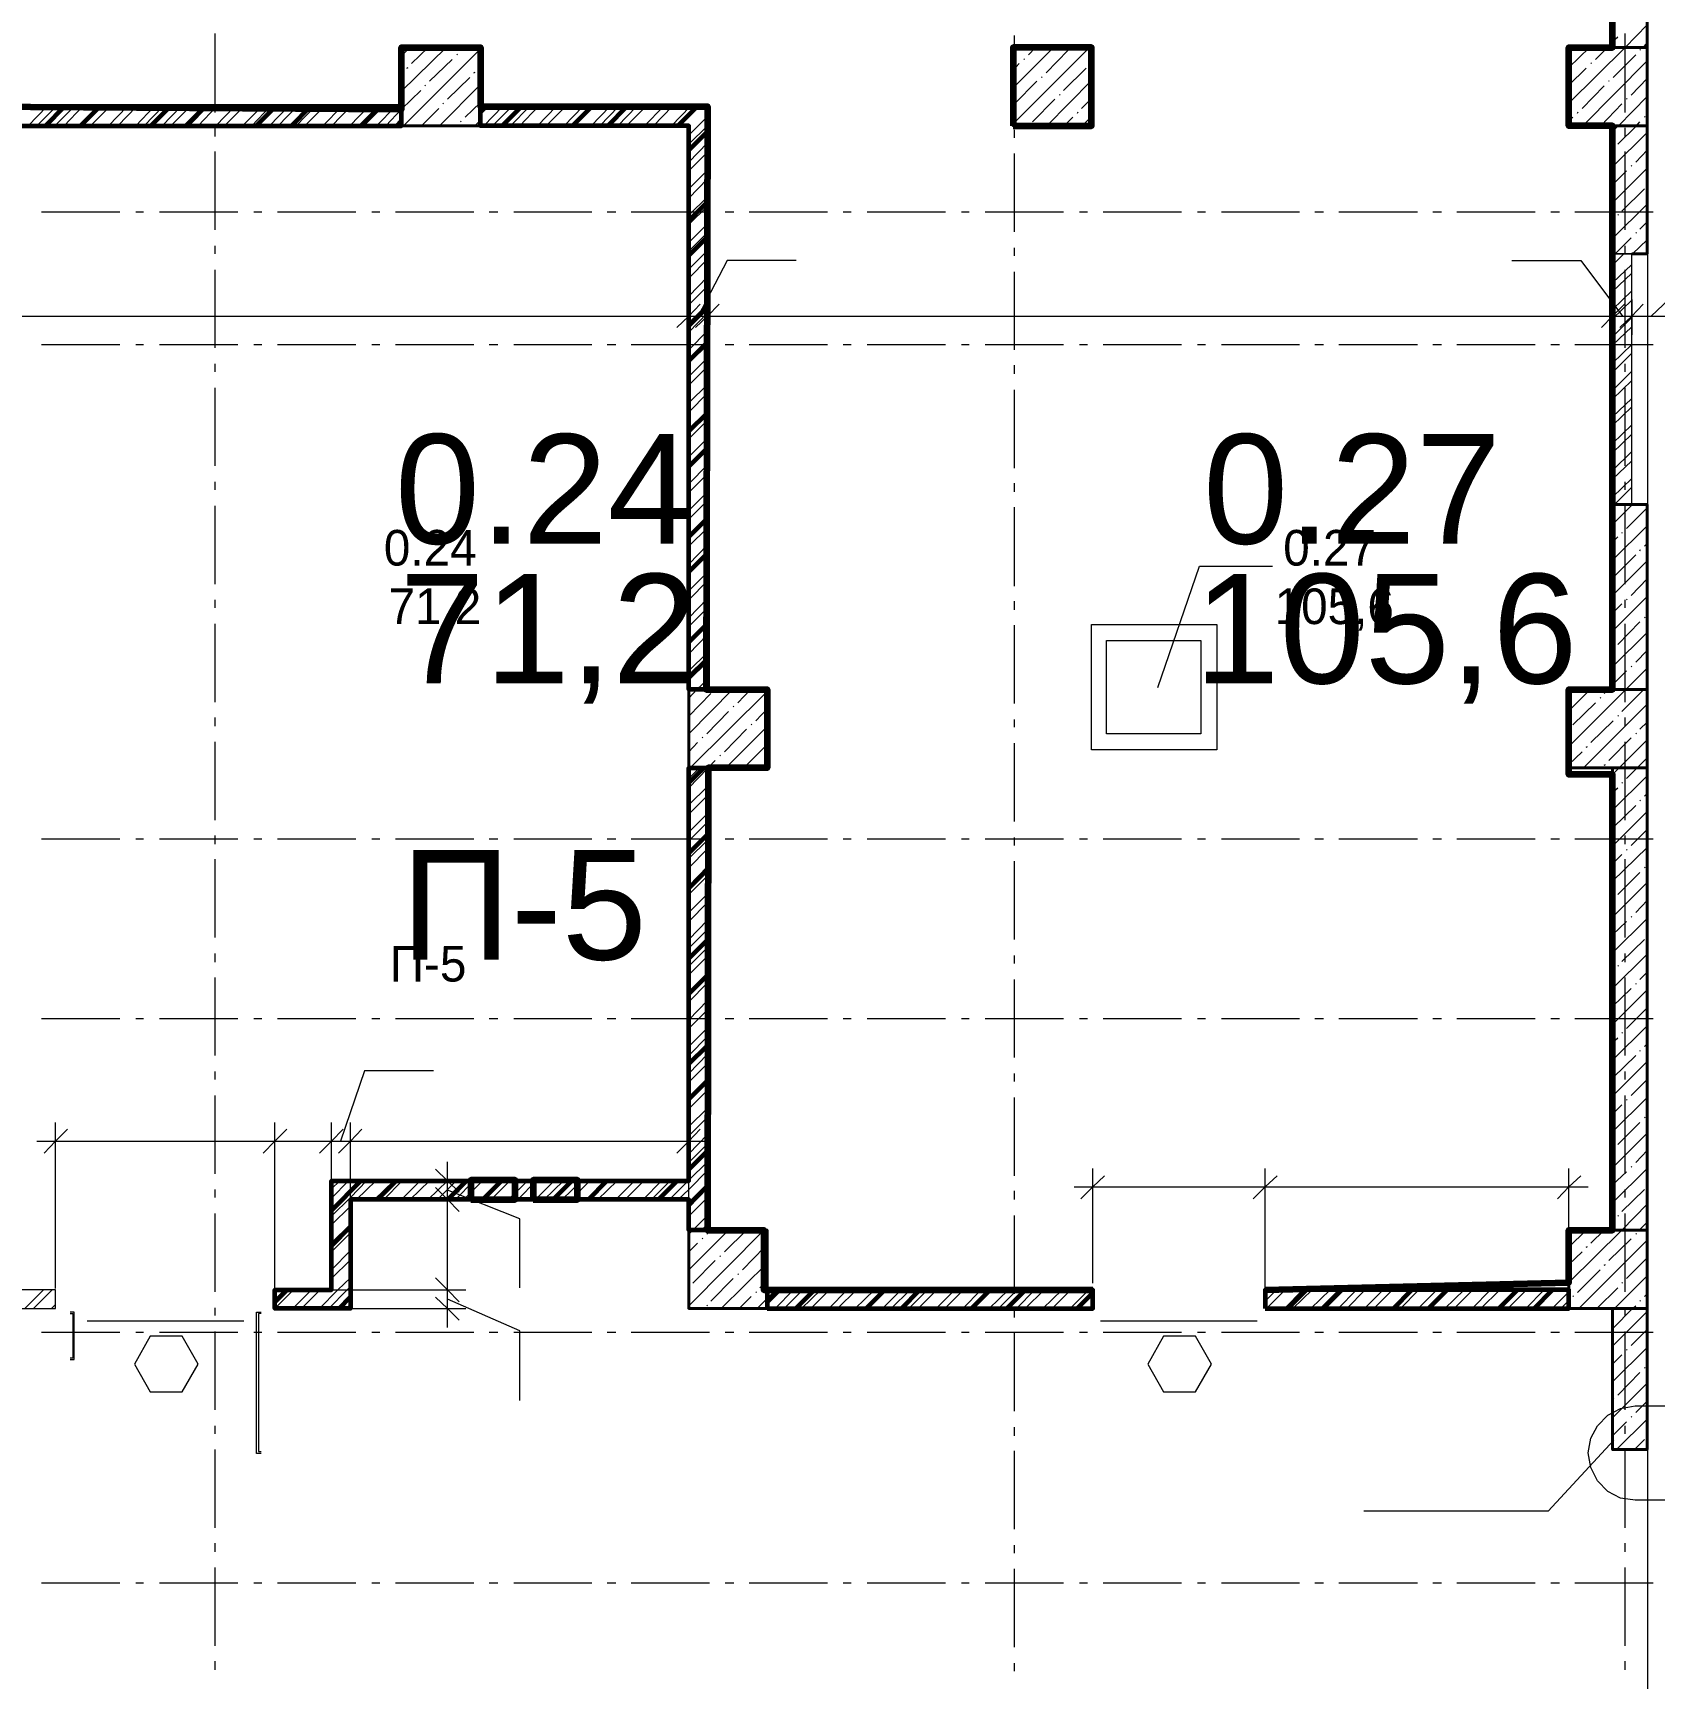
# Model space of a CAD drawing. Header units: millimetres. Extents: x -249154 to 415037, y -45458 to 354837.
# Drawn here: x -155683 to -145327, y 14311 to 24819 of the extents above; entities that cross this region are included whole.
import ezdxf

# ---------------------------------------------------------------- set-up
doc = ezdxf.new("R2010")
doc.units = ezdxf.units.MM
for name, color, linetype, lineweight in [('501 заделка отвертсии ком', 5, 'Continuous', 158), ('522 подвал шпакл финишная', 3, 'Continuous', 60), ('6.1.1) Кирпич 4 вып 28 п.', 20, 'Continuous', 60), ('696 покраска подвал', 211, 'Continuous', 120)]:
    doc.layers.add(name, color=color, linetype=linetype, lineweight=lineweight)
doc.layers.add('PDF _Текст', color=7, linetype='Continuous')
doc.styles.get("Standard").update_dxf_attribs({"font": 'arial.ttf'})

msp = doc.modelspace()

# ---------------------------------------------------------------- hatches: boundary and pattern name
at = {"layer": '6.1.1) Кирпич 4 вып 28 п.', "ltscale": 0.5}
h = msp.add_hatch(dxfattribs=at)
h.set_pattern_fill('ANSI32', color=256, scale=50)
h.paths.add_polyline_path([(-156038.8, 24226.2), (-153327.6, 24226.2), (-153327.6, 24349), (-156038.8, 24349)])
h = msp.add_hatch(dxfattribs=at)
h.set_pattern_fill('ANSI32', color=256, scale=50)
h.paths.add_polyline_path([(-151374.6, 20625.3), (-151493.2, 20625.3), (-151493.2, 24226.2), (-152823.4, 24226.2), (-152823.4, 24349), (-151374.6, 24349), (-151374.6, 24226.2)])
h = msp.add_hatch(dxfattribs=at)
h.set_pattern_fill('ANSI32', color=256, scale=50)
h.paths.add_polyline_path([(-153653.8, 17367.6), (-153653.8, 16791.4), (-153653.8, 16672.8), (-154136.7, 16672.8), (-154136.7, 16791.4), (-153776.6, 16791.4), (-153776.6, 17486.2), (-153653.8, 17486.2), (-151493.2, 17486.2), (-151493.2, 20125.4), (-151374.6, 20125.4), (-151374.6, 17172.7), (-151493.2, 17172.7), (-151493.2, 17367.6)])
h = msp.add_hatch(dxfattribs=at)
h.set_pattern_fill('ANSI32', color=256, scale=50)
h.paths.add_polyline_path([(-150993.3, 16672.8), (-148913.3, 16672.8), (-148913.3, 16791.4), (-150993.3, 16791.4)])
h = msp.add_hatch(dxfattribs=at)
h.set_pattern_fill('ANSI32', color=256, scale=50)
h.paths.add_polyline_path([(-147811.9, 16672.8), (-145871.6, 16672.8), (-145871.6, 16791.4), (-147811.9, 16791.4)])

# ---------------------------------------------------------------- linework, layer by layer
at = {"lineweight": 9}
for points in [[(-145363.2, 8564.4), (-145367.5, 8564.4), (-145367.5, 28632)], [(-154518, 24310.9), (-154518, 24815)], [(-149413.2, 24302.4), (-149413.2, 24802.3)], [(-145871.6, 24370.2), (-145511.5, 24726.1), (-145371.7, 24870.1)], [(-145511.5, 24310.9), (-145511.5, 24815)], [(-153327.6, 24675.2), (-153272.5, 24726.1)], [(-153327.6, 24446.5), (-153043.7, 24726.1)], [(-153314.9, 24226.2), (-152823.4, 24717.6)], [(-153264, 24624.4), (-153158.1, 24726.1)], [(-152950.5, 24709.1), (-152929.4, 24726.1)], [(-149421.7, 24696.4), (-149392, 24726.1)], [(-149421.7, 24467.7), (-149163.2, 24726.1)], [(-149421.7, 24238.9), (-148934.5, 24726.1)], [(-149324.2, 24679.5), (-149277.6, 24726.1)], [(-149209.8, 24565.1), (-149070, 24709.1)], [(-145871.6, 24599), (-145740.3, 24726.1)], [(-145702.2, 24649.8), (-145625.9, 24726.1)], [(-145592, 24764.2), (-145558.1, 24793.9)], [(-145418.3, 24709.1), (-145414.1, 24713.4)], [(-145388.7, 24734.6), (-145371.7, 24755.7)], [(-153293.7, 24594.8), (-153285.2, 24599)], [(-153149.6, 24510), (-153005.6, 24649.8)], [(-152976, 24679.5), (-152971.7, 24683.7)], [(-152836.2, 24594.8), (-152823.4, 24603.2)], [(-149421.7, 24582), (-149383.5, 24624.4)], [(-149353.9, 24649.8), (-149349.6, 24654.1)], [(-149099.7, 24450.7), (-148955.7, 24594.8)], [(-148926, 24624.4), (-148921.8, 24624.4)], [(-145871.6, 24484.6), (-145761.5, 24594.8)], [(-145782.6, 24226.2), (-145371.7, 24641.4)], [(-145731.8, 24624.4), (-145727.6, 24628.6)], [(-145587.8, 24535.4), (-145443.7, 24679.5)], [(-153327.6, 24560.9), (-153319.1, 24565.1)], [(-153179.3, 24480.4), (-153175.1, 24484.6)], [(-153086.1, 24226.2), (-152823.4, 24488.8)], [(-153035.3, 24395.6), (-152891.2, 24535.4)], [(-152865.8, 24565.1), (-152857.3, 24569.3)], [(-149413.2, 24366), (-149269.2, 24510)], [(-149239.5, 24535.4), (-149235.3, 24539.7)], [(-149205.6, 24226.2), (-148921.8, 24514.3)], [(-145617.4, 24510), (-145613.2, 24514.3)], [(-145473.4, 24421.1), (-145371.7, 24527)], [(-153327.6, 24332.1), (-153204.7, 24450.7)], [(-149298.8, 24251.6), (-149154.8, 24395.6)], [(-149125.1, 24421.1), (-149120.9, 24425.3)], [(-148985.3, 24336.3), (-148921.8, 24399.9)], [(-145786.9, 24336.3), (-145647.1, 24480.4)], [(-145592, 24192.3), (-145553.9, 24226.2), (-145371.7, 24412.6)], [(-145503, 24395.6), (-145498.8, 24399.9)], [(-155712.6, 24226.2), (-155594, 24349)], [(-155657.6, 24226.2), (-155534.7, 24349)], [(-155543.2, 24226.2), (-155420.3, 24349)], [(-155483.9, 24226.2), (-155365.3, 24349)], [(-155369.5, 24226.2), (-155250.9, 24349)], [(-155314.4, 24226.2), (-155191.6, 24349)], [(-155200, 24226.2), (-155081.4, 24349)], [(-155140.7, 24226.2), (-155022.1, 24349)], [(-155026.3, 24226.2), (-154907.7, 24349)], [(-154971.3, 24226.2), (-154852.7, 24349)], [(-154856.9, 24226.2), (-154738.3, 24349)], [(-154801.8, 24226.2), (-154679, 24349)], [(-154687.4, 24226.2), (-154564.6, 24349)], [(-154628.1, 24226.2), (-154509.5, 24349)], [(-154513.7, 24226.2), (-154395.1, 24349)], [(-154458.7, 24226.2), (-154335.8, 24349)], [(-154344.3, 24226.2), (-154221.4, 24349)], [(-154285, 24226.2), (-154166.4, 24349)], [(-154170.6, 24226.2), (-154052, 24349)], [(-154115.5, 24226.2), (-153996.9, 24349)], [(-154001.2, 24226.2), (-153882.5, 24349)], [(-153946.1, 24226.2), (-153823.2, 24349)], [(-153831.7, 24226.2), (-153708.8, 24349)], [(-153772.4, 24226.2), (-153653.8, 24349)], [(-153658, 24226.2), (-153539.4, 24349)], [(-153602.9, 24226.2), (-153480.1, 24349)], [(-153488.6, 24226.2), (-153365.7, 24349)], [(-153429.2, 24226.2), (-153327.6, 24332.1)], [(-153327.6, 24226.2), (-153327.6, 24349)], [(-153200.5, 24226.2), (-153090.3, 24336.3)], [(-153064.9, 24366), (-153060.7, 24370.2)], [(-152920.9, 24281.3), (-152823.4, 24374.5)], [(-152823.4, 24319.4), (-152798, 24349)], [(-152823.4, 24226.2), (-152823.4, 24349)], [(-152802.3, 24226.2), (-152683.6, 24349)], [(-152747.2, 24226.2), (-152624.3, 24349)], [(-152632.8, 24226.2), (-152510, 24349)], [(-152573.5, 24226.2), (-152454.9, 24349)], [(-152459.1, 24226.2), (-152340.5, 24349)], [(-152404, 24226.2), (-152281.2, 24349)], [(-152289.7, 24226.2), (-152171, 24349)], [(-152230.4, 24226.2), (-152111.7, 24349)], [(-152116, 24226.2), (-151997.4, 24349)], [(-152060.9, 24226.2), (-151942.3, 24349)], [(-151946.5, 24226.2), (-151827.9, 24349)], [(-151891.5, 24226.2), (-151768.6, 24349)], [(-151777.1, 24226.2), (-151654.2, 24349)], [(-151717.8, 24226.2), (-151599.1, 24349)], [(-151603.4, 24226.2), (-151484.8, 24349)], [(-151548.3, 24226.2), (-151425.5, 24349)], [(-151493.2, 24166.9), (-151433.9, 24226.2), (-151374.6, 24285.5)], [(-149095.5, 24226.2), (-149040.4, 24281.3)], [(-149010.7, 24306.7), (-149006.5, 24315.2)], [(-148981.1, 24226.2), (-148921.8, 24285.5)], [(-145871.6, 24255.8), (-145846.2, 24281.3)], [(-145816.5, 24306.7), (-145812.3, 24315.2)], [(-145668.3, 24226.2), (-145532.7, 24366)], [(-145388.7, 24281.3), (-145384.4, 24285.5)], [(-154518, 24158.4), (-154518, 24213.5)], [(-152950.5, 24251.6), (-152946.3, 24255.8)], [(-152861.6, 24226.2), (-152823.4, 24260.1)], [(-151493.2, 24107.6), (-151374.6, 24226.2), (-151374.6, 24230.4)], [(-149413.2, 24149.9), (-149413.2, 24200.8)], [(-149320, 24226.2), (-149320, 24226.2)], [(-145592, 23963.5), (-145371.7, 24183.8)], [(-145558.1, 24107.6), (-145439.5, 24226.2), (-145418.3, 24251.6)], [(-145511.5, 24158.4), (-145511.5, 24213.5)], [(-151493.2, 23993.2), (-151374.6, 24116.1)], [(-145587.8, 24082.2), (-145583.5, 24086.4)], [(-145443.7, 23993.2), (-145371.7, 24069.5)], [(-154518, 23561.1), (-154518, 24061)], [(-151493.2, 23938.1), (-151374.6, 24056.7)], [(-149413.2, 23548.4), (-149413.2, 24048.3)], [(-145511.5, 23561.1), (-145511.5, 24061)], [(-145473.4, 23967.8), (-145469.2, 23972)], [(-151493.2, 23823.7), (-151374.6, 23942.4)], [(-151493.2, 23764.4), (-151374.6, 23887.3)], [(-145592, 23734.8), (-145371.7, 23955.1)], [(-145592, 23849.2), (-145503, 23938.1)], [(-151493.2, 23654.3), (-151374.6, 23772.9)], [(-145532.7, 23679.7), (-145388.7, 23823.7)], [(-155627.9, 23675.5), (-155128, 23675.5)], [(-155026.3, 23675.5), (-154975.5, 23675.5)], [(-154873.8, 23675.5), (-154373.9, 23675.5)], [(-154272.3, 23675.5), (-154221.4, 23675.5)], [(-154119.8, 23675.5), (-153619.9, 23675.5)], [(-153518.2, 23675.5), (-153467.4, 23675.5)], [(-153365.7, 23675.5), (-152865.8, 23675.5)], [(-152768.4, 23675.5), (-152713.3, 23675.5)], [(-152611.6, 23675.5), (-152111.7, 23675.5)], [(-152014.3, 23675.5), (-151959.2, 23675.5)], [(-151861.8, 23675.5), (-151361.9, 23675.5)], [(-151493.2, 23595), (-151374.6, 23713.6)], [(-151260.2, 23675.5), (-151205.2, 23675.5)], [(-151107.7, 23675.5), (-150607.8, 23675.5)], [(-150506.2, 23675.5), (-150455.3, 23675.5)], [(-150353.7, 23675.5), (-149853.8, 23675.5)], [(-149752.1, 23675.5), (-149701.3, 23675.5)], [(-149599.6, 23675.5), (-149099.7, 23675.5)], [(-148998, 23675.5), (-148947.2, 23675.5)], [(-148845.5, 23675.5), (-148345.6, 23675.5)], [(-148244, 23675.5), (-148193.1, 23675.5)], [(-148091.5, 23675.5), (-147591.6, 23675.5)], [(-147494.1, 23675.5), (-147439.1, 23675.5)], [(-147341.6, 23675.5), (-146837.5, 23675.5)], [(-146740.1, 23675.5), (-146685, 23675.5)], [(-146587.5, 23675.5), (-146087.7, 23675.5)], [(-145986, 23675.5), (-145930.9, 23675.5)], [(-145833.5, 23675.5), (-145333.6, 23675.5)], [(-145592, 23506), (-145371.7, 23726.3)], [(-145558.1, 23654.3), (-145553.9, 23658.5)], [(-151493.2, 23480.6), (-151374.6, 23599.2)], [(-151493.2, 23425.5), (-151374.6, 23544.1)], [(-145592, 23620.4), (-145587.8, 23624.6)], [(-145443.7, 23539.9), (-145439.5, 23544.1)], [(-145418.3, 23565.3), (-145371.7, 23611.9)], [(-154518, 23408.6), (-154518, 23459.4)], [(-149413.2, 23395.9), (-149413.2, 23446.7)], [(-145575.1, 23408.6), (-145473.4, 23510.3)], [(-145511.5, 23408.6), (-145511.5, 23459.4)], [(-145464.9, 23408.6), (-145371.7, 23497.5)], [(-151493.2, 23311.1), (-151374.6, 23429.8)], [(-151493.2, 23251.8), (-151374.6, 23374.7)], [(-150806.9, 23366.2), (-151247.5, 23366.2), (-151433.9, 23010.4)], [(-146235.9, 23366.2), (-145795.4, 23366.2), (-145528.5, 23010.4)], [(-145592, 23391.6), (-145575.1, 23408.6)], [(-145592, 23336.6), (-145520, 23408.6)], [(-145592, 23408.6), (-145469.2, 23408.6)], [(-145592, 23222.2), (-145469.2, 23340.8)], [(-144490.6, 23366.2), (-144969.3, 23366.2), (-145346.3, 23010.4)], [(-154518, 22807), (-154518, 23306.9)], [(-151493.2, 23137.5), (-151374.6, 23260.3)], [(-149413.2, 22794.3), (-149413.2, 23294.2)], [(-145592, 23167.1), (-145469.2, 23285.7)], [(-145511.5, 22807), (-145511.5, 23306.9)], [(-151493.2, 23082.4), (-151374.6, 23201)], [(-145592, 23052.7), (-145469.2, 23171.3)], [(-145592, 21807.2), (-145592, 23010.4), (-145592, 23133.2)], [(-151493.2, 23116.3), (-151493.2, 23010.4), (-151493.2, 22891.7)], [(-151493.2, 22968), (-151374.6, 23086.6)], [(-151493.2, 22908.7), (-151374.6, 23031.5)], [(-151374.6, 23116.3), (-151374.6, 23010.4), (-151374.6, 22891.7)], [(-145592, 22993.4), (-145469.2, 23112)], [(-145469.2, 23116.3), (-145469.2, 23010.4), (-145469.2, 22891.7)], [(-161652, 23010.4), (-161410.5, 23010.4), (-151493.2, 23010.4), (-151374.6, 23010.4), (-145592, 23010.4), (-145469.2, 23010.4), (-145219.2, 23010.4), (-144977.7, 23010.4)], [(-151493.2, 22794.3), (-151374.6, 22917.2)], [(-145592, 22879), (-145469.2, 23001.9)], [(-145592, 22824), (-145469.2, 22942.6)], [(-155627.9, 22828.2), (-155128, 22828.2)], [(-155026.3, 22828.2), (-154975.5, 22828.2)], [(-154873.8, 22828.2), (-154373.9, 22828.2)], [(-154272.3, 22828.2), (-154221.4, 22828.2)], [(-154119.8, 22828.2), (-153619.9, 22828.2)], [(-153518.2, 22828.2), (-153467.4, 22828.2)], [(-153365.7, 22828.2), (-152865.8, 22828.2)], [(-152768.4, 22828.2), (-152713.3, 22828.2)], [(-152611.6, 22828.2), (-152111.7, 22828.2)], [(-152014.3, 22828.2), (-151959.2, 22828.2)], [(-151861.8, 22828.2), (-151361.9, 22828.2)], [(-151493.2, 22739.2), (-151374.6, 22857.9)], [(-151260.2, 22828.2), (-151205.2, 22828.2)], [(-151107.7, 22828.2), (-150607.8, 22828.2)], [(-150506.2, 22828.2), (-150455.3, 22828.2)], [(-150353.7, 22828.2), (-149853.8, 22828.2)], [(-149752.1, 22828.2), (-149701.3, 22828.2)], [(-149599.6, 22828.2), (-149099.7, 22828.2)], [(-148998, 22828.2), (-148947.2, 22828.2)], [(-148845.5, 22828.2), (-148345.6, 22828.2)], [(-148244, 22828.2), (-148193.1, 22828.2)], [(-148091.5, 22828.2), (-147591.6, 22828.2)], [(-147494.1, 22828.2), (-147439.1, 22828.2)], [(-147341.6, 22828.2), (-146837.5, 22828.2)], [(-146740.1, 22828.2), (-146685, 22828.2)], [(-146587.5, 22828.2), (-146087.7, 22828.2)], [(-145986, 22828.2), (-145930.9, 22828.2)], [(-145833.5, 22828.2), (-145333.6, 22828.2)], [(-145592, 22709.6), (-145469.2, 22828.2)], [(-154518, 22654.5), (-154518, 22705.3)], [(-151493.2, 22624.9), (-151374.6, 22743.5)], [(-145592, 22650.3), (-145469.2, 22773.1)], [(-145511.5, 22654.5), (-145511.5, 22705.3)], [(-151493.2, 22569.8), (-151374.6, 22688.4)], [(-149413.2, 22641.8), (-149413.2, 22696.9)], [(-145592, 22535.9), (-145469.2, 22658.7)], [(-145592, 22480.8), (-145469.2, 22599.4)], [(-154518, 22053), (-154518, 22552.8)], [(-151493.2, 22455.4), (-151374.6, 22574)], [(-151493.2, 22396.1), (-151374.6, 22518.9)], [(-149413.2, 22040.2), (-149413.2, 22540.1)], [(-145511.5, 22053), (-145511.5, 22552.8)], [(-151493.2, 22281.7), (-151374.6, 22404.6)], [(-145592, 22366.4), (-145469.2, 22485.1)], [(-145592, 22311.4), (-145469.2, 22430)], [(-151493.2, 22226.6), (-151374.6, 22345.3)], [(-145592, 22197), (-145469.2, 22315.6)], [(-151493.2, 22112.3), (-151374.6, 22230.9)], [(-151493.2, 22053), (-151374.6, 22175.8)], [(-145592, 22137.7), (-145469.2, 22256.3)], [(-145592, 22023.3), (-145469.2, 22146.2)], [(-145592, 21968.2), (-145469.2, 22086.8)], [(-151493.2, 21938.6), (-151374.6, 22061.4)], [(-151493.2, 21883.5), (-151374.6, 22002.1)], [(-145592, 21853.8), (-145469.2, 21972.5)], [(-154518, 21900.4), (-154518, 21951.3)], [(-151493.2, 21769.1), (-151374.6, 21887.7)], [(-149413.2, 21887.7), (-149413.2, 21942.8)], [(-145579.3, 21807.2), (-145469.2, 21917.4)], [(-145511.5, 21900.4), (-145511.5, 21951.3)], [(-154518, 21298.9), (-154518, 21798.8)], [(-151493.2, 21714), (-151374.6, 21832.7)], [(-149413.2, 21286.2), (-149413.2, 21790.3)], [(-145592, 21680.2), (-145464.9, 21807.2)], [(-145592, 21794.5), (-145579.3, 21807.2)], [(-145511.5, 21298.9), (-145511.5, 21798.8)], [(-145503, 21654.7), (-145371.7, 21786.1)], [(-151493.2, 21599.7), (-151374.6, 21718.3)], [(-151493.2, 21540.4), (-151374.6, 21659)], [(-145592, 21451.4), (-145371.7, 21671.7)], [(-151493.2, 21426), (-151374.6, 21548.8)], [(-145592, 21565.8), (-145558.1, 21599.7)], [(-145532.7, 21625.1), (-145528.5, 21629.3)], [(-145388.7, 21540.4), (-145371.7, 21557.3)], [(-151493.2, 21370.9), (-151374.6, 21489.5)], [(-145592, 21226.9), (-145371.7, 21447.2)], [(-145587.8, 21341.2), (-145443.7, 21485.3)], [(-145418.3, 21510.7), (-145414.1, 21519.2)], [(-151493.2, 21256.5), (-151374.6, 21375.1)], [(-148498.1, 20638), (-148231.3, 21413.3), (-147765.3, 21413.3)], [(-145473.4, 21226.9), (-145371.7, 21332.8)], [(-151493.2, 21197.2), (-151374.6, 21320.1)], [(-154518, 21146.4), (-154518, 21197.2)], [(-151493.2, 21082.8), (-151374.6, 21205.7)], [(-151493.2, 21027.8), (-151374.6, 21146.4)], [(-149413.2, 21133.7), (-149413.2, 21188.7)], [(-145592, 20998.1), (-145371.7, 21218.4)], [(-145592, 21112.5), (-145532.7, 21171.8)], [(-145511.5, 21146.4), (-145511.5, 21197.2)], [(-145503, 21197.2), (-145498.8, 21201.4)], [(-154518, 20544.8), (-154518, 21044.7)], [(-151493.2, 20913.4), (-151374.6, 21032)], [(-149413.2, 20536.3), (-149413.2, 21036.2)], [(-145558.1, 20913.4), (-145418.3, 21057.4)], [(-145511.5, 20544.8), (-145511.5, 21044.7)], [(-145388.7, 21082.8), (-145384.4, 21087.1)], [(-151493.2, 20854.1), (-151374.6, 20976.9)], [(-145592, 20769.3), (-145371.7, 20989.6)], [(-151493.2, 20743.9), (-151374.6, 20862.5)], [(-145587.8, 20883.7), (-145583.5, 20888)], [(-145443.7, 20799), (-145371.7, 20875.2)], [(-151493.2, 20684.6), (-151374.6, 20803.2)], [(-145871.6, 20261), (-145507.3, 20625.3), (-145371.7, 20760.9)], [(-145592, 20655), (-145503, 20743.9)], [(-145473.4, 20769.3), (-145469.2, 20773.6)], [(-151493.2, 20570.2), (-151442.4, 20625.3)], [(-151493.2, 20341.5), (-151213.6, 20625.3)], [(-151493.2, 20455.8), (-151353.4, 20599.9)], [(-151484.8, 20125.4), (-150993.3, 20612.6)], [(-151442.4, 20625.3), (-151374.6, 20688.8)], [(-151383.1, 20625.3), (-151374.6, 20633.8)], [(-151179.7, 20540.6), (-151099.3, 20625.3)], [(-145871.6, 20489.7), (-145736, 20625.3)], [(-145871.6, 20604.1), (-145846.2, 20625.3)], [(-145647.1, 20599.9), (-145621.7, 20625.3)], [(-145532.7, 20485.5), (-145392.9, 20625.3), (-145388.7, 20629.5)], [(-151209.4, 20515.2), (-151205.2, 20519.4)], [(-151065.4, 20426.2), (-150993.3, 20502.4)], [(-145846.2, 20400.8), (-145702.2, 20540.6)], [(-145778.4, 20125.4), (-145371.7, 20532.1)], [(-145672.5, 20570.2), (-145668.3, 20574.5)], [(-154518, 20392.3), (-154518, 20447.4)], [(-151378.9, 20341.5), (-151239.1, 20485.5)], [(-151256, 20125.4), (-150993.3, 20388.1)], [(-151095, 20400.8), (-151090.8, 20405)], [(-149413.2, 20383.8), (-149413.2, 20434.7)], [(-145731.8, 20286.4), (-145587.8, 20426.2)], [(-145558.1, 20455.8), (-145553.9, 20460.1)], [(-145511.5, 20392.3), (-145511.5, 20447.4)], [(-145418.3, 20371.1), (-145371.7, 20417.7)], [(-154518, 19790.7), (-154518, 20290.6)], [(-151493.2, 20227.1), (-151438.2, 20286.4)], [(-151408.5, 20316.1), (-151404.3, 20320.3)], [(-151264.5, 20227.1), (-151124.7, 20371.1)], [(-149413.2, 19782.3), (-149413.2, 20282.2)], [(-145871.6, 20375.4), (-145867.4, 20375.4)], [(-145617.4, 20172), (-145473.4, 20316.1)], [(-145592, 20083.1), (-145549.6, 20125.4), (-145371.7, 20303.3)], [(-145511.5, 19790.7), (-145511.5, 20290.6)], [(-145443.7, 20341.5), (-145439.5, 20345.7)], [(-151294.1, 20201.7), (-151289.9, 20205.9)], [(-151141.6, 20125.4), (-151010.3, 20256.7)], [(-145871.6, 20146.6), (-145786.9, 20227.1)], [(-145761.5, 20256.7), (-145753, 20261)], [(-145503, 20057.6), (-145435.3, 20125.4), (-145371.7, 20189)], [(-151493.2, 20057.6), (-151425.5, 20125.4)], [(-151374.6, 20125.4), (-151493.2, 20125.4)], [(-151493.2, 19998.3), (-151374.6, 20121.2)], [(-151370.4, 20125.4), (-151323.8, 20172)], [(-151027.2, 20125.4), (-150993.3, 20159.3)], [(-145647.1, 20142.4), (-145638.6, 20146.6)], [(-145592, 19854.3), (-145371.7, 20074.6)], [(-151493.2, 19888.2), (-151374.6, 20006.8)], [(-145592, 19968.7), (-145558.1, 19998.3)], [(-145532.7, 20028), (-145528.5, 20032.2)], [(-151493.2, 19828.9), (-151374.6, 19947.5)], [(-145587.8, 19744.1), (-145443.7, 19883.9)], [(-145418.3, 19913.6), (-145414.1, 19917.8)], [(-145388.7, 19943.3), (-145371.7, 19960.2)], [(-151493.2, 19714.5), (-151374.6, 19833.1)], [(-151493.2, 19659.4), (-151374.6, 19778)], [(-145592, 19625.5), (-145371.7, 19845.8)], [(-155627.9, 19672.1), (-155128, 19672.1)], [(-155026.3, 19672.1), (-154975.5, 19672.1)], [(-154873.8, 19672.1), (-154373.9, 19672.1)], [(-154518, 19638.2), (-154518, 19693.3)], [(-154272.3, 19672.1), (-154221.4, 19672.1)], [(-154119.8, 19672.1), (-153619.9, 19672.1)], [(-153518.2, 19672.1), (-153467.4, 19672.1)], [(-153365.7, 19672.1), (-152865.8, 19672.1)], [(-152768.4, 19672.1), (-152713.3, 19672.1)], [(-152611.6, 19672.1), (-152111.7, 19672.1)], [(-152014.3, 19672.1), (-151959.2, 19672.1)], [(-151861.8, 19672.1), (-151361.9, 19672.1)], [(-151493.2, 19545), (-151374.6, 19663.7)], [(-151260.2, 19672.1), (-151205.2, 19672.1)], [(-151107.7, 19672.1), (-150607.8, 19672.1)], [(-150506.2, 19672.1), (-150455.3, 19672.1)], [(-150353.7, 19672.1), (-149853.8, 19672.1)], [(-149752.1, 19672.1), (-149701.3, 19672.1)], [(-149599.6, 19672.1), (-149099.7, 19672.1)], [(-149413.2, 19629.8), (-149413.2, 19680.6)], [(-148998, 19672.1), (-148947.2, 19672.1)], [(-148845.5, 19672.1), (-148345.6, 19672.1)], [(-148244, 19672.1), (-148193.1, 19672.1)], [(-148091.5, 19672.1), (-147591.6, 19672.1)], [(-147494.1, 19672.1), (-147439.1, 19672.1)], [(-147341.6, 19672.1), (-146837.5, 19672.1)], [(-146740.1, 19672.1), (-146685, 19672.1)], [(-146587.5, 19672.1), (-146087.7, 19672.1)], [(-145986, 19672.1), (-145930.9, 19672.1)], [(-145833.5, 19672.1), (-145333.6, 19672.1)], [(-145511.5, 19638.2), (-145511.5, 19693.3)], [(-145473.4, 19629.8), (-145371.7, 19731.4)], [(-151493.2, 19485.7), (-151374.6, 19608.6)], [(-145592, 19401), (-145371.7, 19617.1)], [(-145592, 19511.1), (-145532.7, 19570.5)], [(-145503, 19600.1), (-145498.8, 19604.3)], [(-154518, 19040.9), (-154518, 19540.8)], [(-151493.2, 19371.3), (-151374.6, 19494.2)], [(-149413.2, 19028.2), (-149413.2, 19528.1)], [(-145558.1, 19316.3), (-145418.3, 19456.1)], [(-145511.5, 19040.9), (-145511.5, 19540.8)], [(-145388.7, 19485.7), (-145384.4, 19490)], [(-151493.2, 19316.3), (-151374.6, 19434.9)], [(-145592, 19172.2), (-145371.7, 19392.5)], [(-151493.2, 19201.9), (-151374.6, 19320.5)], [(-151493.2, 19142.6), (-151374.6, 19265.4)], [(-145587.8, 19286.6), (-145583.5, 19290.9)], [(-145443.7, 19201.9), (-145371.7, 19278.1)], [(-151493.2, 19028.2), (-151374.6, 19151.1)], [(-145592, 18943.5), (-145371.7, 19163.8)], [(-145592, 19057.9), (-145503, 19142.6)], [(-145473.4, 19172.2), (-145469.2, 19176.5)], [(-151493.2, 18973.1), (-151374.6, 19091.7)], [(-145532.7, 18888.4), (-145388.7, 19028.2)], [(-154518, 18884.2), (-154518, 18939.2)], [(-151493.2, 18858.7), (-151374.6, 18977.4)], [(-151493.2, 18803.7), (-151374.6, 18922.3)], [(-149413.2, 18875.7), (-149413.2, 18926.5)], [(-145592, 18714.7), (-145371.7, 18935)], [(-145511.5, 18884.2), (-145511.5, 18939.2)], [(-145592, 18829.1), (-145587.8, 18829.1)], [(-145558.1, 18858.7), (-145553.9, 18863)], [(-145418.3, 18774), (-145371.7, 18820.6)], [(-154518, 18286.8), (-154518, 18786.7)], [(-151493.2, 18689.3), (-151374.6, 18807.9)], [(-151493.2, 18630), (-151374.6, 18752.8)], [(-149413.2, 18274.1), (-149413.2, 18774)], [(-145592, 18600.3), (-145473.4, 18714.7)], [(-145592, 18486), (-145371.7, 18706.2)], [(-145511.5, 18286.8), (-145511.5, 18786.7)], [(-145443.7, 18744.4), (-145439.5, 18748.6)], [(-151493.2, 18515.6), (-151374.6, 18638.5)], [(-155627.9, 18524.1), (-155128, 18524.1)], [(-155026.3, 18524.1), (-154975.5, 18524.1)], [(-154873.8, 18524.1), (-154373.9, 18524.1)], [(-154272.3, 18524.1), (-154221.4, 18524.1)], [(-154119.8, 18524.1), (-153619.9, 18524.1)], [(-153518.2, 18524.1), (-153467.4, 18524.1)], [(-153365.7, 18524.1), (-152865.8, 18524.1)], [(-152768.4, 18524.1), (-152713.3, 18524.1)], [(-152611.6, 18524.1), (-152111.7, 18524.1)], [(-152014.3, 18524.1), (-151959.2, 18524.1)], [(-151861.8, 18524.1), (-151361.9, 18524.1)], [(-151493.2, 18460.5), (-151374.6, 18579.1)], [(-151493.2, 17901.3), (-151493.2, 18541)], [(-151374.6, 18541), (-151374.6, 17901.3)], [(-151260.2, 18524.1), (-151205.2, 18524.1)], [(-151107.7, 18524.1), (-150607.8, 18524.1)], [(-150506.2, 18524.1), (-150455.3, 18524.1)], [(-150353.7, 18524.1), (-149853.8, 18524.1)], [(-149752.1, 18524.1), (-149701.3, 18524.1)], [(-149599.6, 18524.1), (-149099.7, 18524.1)], [(-148998, 18524.1), (-148947.2, 18524.1)], [(-148845.5, 18524.1), (-148345.6, 18524.1)], [(-148244, 18524.1), (-148193.1, 18524.1)], [(-148091.5, 18524.1), (-147591.6, 18524.1)], [(-147494.1, 18524.1), (-147439.1, 18524.1)], [(-147341.6, 18524.1), (-146837.5, 18524.1)], [(-146740.1, 18524.1), (-146685, 18524.1)], [(-146587.5, 18524.1), (-146087.7, 18524.1)], [(-145986, 18524.1), (-145930.9, 18524.1)], [(-145833.5, 18524.1), (-145333.6, 18524.1)], [(-145503, 18460.5), (-145371.7, 18591.9)], [(-151493.2, 18346.2), (-151374.6, 18464.8)], [(-151493.2, 18286.8), (-151374.6, 18409.7)], [(-145592, 18257.2), (-145371.7, 18477.5)], [(-145592, 18371.6), (-145558.1, 18401.2)], [(-145532.7, 18430.9), (-145528.5, 18435.1)], [(-151493.2, 18172.5), (-151374.6, 18295.3)], [(-145587.8, 18147), (-145443.7, 18286.8)], [(-145418.3, 18316.5), (-145414.1, 18320.7)], [(-145388.7, 18346.2), (-145371.7, 18363.1)], [(-154518, 18134.3), (-154518, 18185.2)], [(-153124.2, 18189.4), (-153564.8, 18189.4), (-153717.3, 17740.4)], [(-151493.2, 18117.4), (-151374.6, 18236)], [(-145592, 18028.4), (-145371.7, 18248.7)], [(-145511.5, 18134.3), (-145511.5, 18185.2)], [(-151493.2, 18003), (-151374.6, 18121.6)], [(-149413.2, 18121.6), (-149413.2, 18172.5)], [(-145473.4, 18032.7), (-145371.7, 18134.3)], [(-154518, 17532.8), (-154518, 18032.7)], [(-151493.2, 17947.9), (-151374.6, 18066.6)], [(-149413.2, 17520.1), (-149413.2, 18020)], [(-145592, 17799.7), (-145371.7, 18020)], [(-145592, 17914), (-145532.7, 17973.4)], [(-145511.5, 17532.8), (-145511.5, 18032.7)], [(-145503, 18003), (-145498.8, 18007.2)], [(-151493.2, 17833.6), (-151374.6, 17952.2)], [(-151493.2, 17774.2), (-151374.6, 17892.9)], [(-145388.7, 17888.6), (-145384.4, 17892.9)], [(-155538.9, 16799.9), (-155538.9, 17740.4), (-155538.9, 17859)], [(-154136.7, 16799.9), (-154136.7, 17740.4), (-154136.7, 17859)], [(-153776.6, 17490.4), (-153776.6, 17740.4), (-153776.6, 17859)], [(-153653.8, 17367.6), (-153653.8, 17740.4), (-153653.8, 17859)], [(-151493.2, 17172.7), (-151493.2, 17740.4), (-151493.2, 17859)], [(-151493.2, 17659.9), (-151374.6, 17782.7)], [(-145592, 17570.9), (-145371.7, 17791.2)], [(-145558.1, 17719.2), (-145418.3, 17859)], [(-155657.6, 17740.4), (-154136.7, 17740.4), (-153776.6, 17740.4), (-153653.8, 17740.4), (-151374.6, 17740.4)], [(-151493.2, 17604.8), (-151374.6, 17723.4)], [(-145587.8, 17689.5), (-145583.5, 17693.8)], [(-145443.7, 17604.8), (-145371.7, 17681)], [(-153035.3, 16549.9), (-153035.3, 16791.4), (-153035.3, 17367.6), (-153035.3, 17609)], [(-151561, 17367.6), (-151493.2, 17431.1), (-151374.6, 17554)], [(-151493.2, 17490.4), (-151374.6, 17609)], [(-148913.3, 16833.8), (-148913.3, 17448), (-148913.3, 17566.7)], [(-147811.9, 16791.4), (-147811.9, 17448), (-147811.9, 17566.7)], [(-145871.6, 17172.7), (-145871.6, 17448), (-145871.6, 17566.7)], [(-145592, 17346.4), (-145371.7, 17566.7)], [(-145473.4, 17575.1), (-145469.2, 17579.4)], [(-153776.6, 17435.3), (-153721.6, 17486.2)], [(-153776.6, 17261.6), (-153653.8, 17380.3), (-153552.1, 17486.2)], [(-153776.6, 17376), (-153666.5, 17486.2)], [(-153615.6, 17367.6), (-153492.8, 17486.2)], [(-153501.3, 17367.6), (-153378.4, 17486.2)], [(-153442, 17367.6), (-153323.3, 17486.2)], [(-153327.6, 17367.6), (-153209, 17486.2)], [(-153272.5, 17367.6), (-153149.6, 17486.2)], [(-153158.1, 17367.6), (-153035.3, 17486.2)], [(-153141.2, 17486.2), (-153035.3, 17486.2), (-152916.6, 17486.2)], [(-153098.8, 17367.6), (-152980.2, 17486.2)], [(-152984.4, 17367.6), (-152865.8, 17486.2)], [(-152929.4, 17367.6), (-152810.7, 17486.2)], [(-152815, 17367.6), (-152696.4, 17486.2)], [(-152755.7, 17367.6), (-152637, 17486.2)], [(-152645.5, 17367.6), (-152522.7, 17486.2)], [(-152586.2, 17367.6), (-152467.6, 17486.2)], [(-152471.8, 17367.6), (-152353.2, 17486.2)], [(-152416.8, 17367.6), (-152293.9, 17486.2)], [(-152302.4, 17367.6), (-152179.5, 17486.2)], [(-152243.1, 17367.6), (-152124.5, 17486.2)], [(-152128.7, 17367.6), (-152010.1, 17486.2)], [(-152073.6, 17367.6), (-151950.8, 17486.2)], [(-151959.2, 17367.6), (-151840.6, 17486.2)], [(-151899.9, 17367.6), (-151781.3, 17486.2)], [(-151785.5, 17367.6), (-151666.9, 17486.2)], [(-151730.5, 17367.6), (-151611.9, 17486.2)], [(-151616.1, 17367.6), (-151497.5, 17486.2)], [(-149031.9, 17448), (-147811.9, 17448), (-145748.8, 17448)], [(-145592, 17460.8), (-145503, 17545.5)], [(-154518, 17380.3), (-154518, 17431.1)], [(-153141.2, 17367.6), (-153035.3, 17367.6), (-152916.6, 17367.6)], [(-152573.5, 16804.1), (-152573.5, 17244.7), (-153035.3, 17426.9)], [(-151493.2, 17316.7), (-151374.6, 17439.6)], [(-151493.2, 17261.6), (-151374.6, 17380.3)], [(-149413.2, 17367.6), (-149413.2, 17422.6)], [(-145532.7, 17291.3), (-145388.7, 17431.1)], [(-145511.5, 17380.3), (-145511.5, 17431.1)], [(-154518, 16778.7), (-154518, 17278.6)], [(-153776.6, 17206.6), (-153653.8, 17325.2)], [(-151467.8, 17172.7), (-151374.6, 17265.9)], [(-149413.2, 16766), (-149413.2, 17265.9)], [(-145871.6, 16838), (-145532.7, 17172.7), (-145371.7, 17337.9)], [(-145558.1, 17261.6), (-145553.9, 17265.9)], [(-145511.5, 16778.7), (-145511.5, 17278.6)], [(-153776.6, 17092.2), (-153653.8, 17210.8)], [(-153776.6, 17032.9), (-153653.8, 17155.7)], [(-151493.2, 17147.3), (-151467.8, 17172.7)], [(-151493.2, 16918.5), (-151239.1, 17172.7)], [(-151493.2, 16689.7), (-151014.5, 17172.7)], [(-151412.7, 17172.7), (-151374.6, 17210.8)], [(-151378.9, 17147.3), (-151353.4, 17172.7)], [(-151264.5, 17032.9), (-151124.7, 17172.7)], [(-145871.6, 17062.5), (-145761.5, 17172.7)], [(-145731.8, 17088), (-145647.1, 17172.7)], [(-145592, 17232), (-145587.8, 17232)], [(-145443.7, 17147.3), (-145439.5, 17151.5)], [(-145418.3, 17176.9), (-145371.7, 17223.5)], [(-153776.6, 16918.5), (-153653.8, 17041.4)], [(-151493.2, 17032.9), (-151438.2, 17088)], [(-151408.5, 17117.6), (-151404.3, 17121.8)], [(-151150.1, 16918.5), (-151010.3, 17062.5)], [(-145871.6, 16952.4), (-145786.9, 17032.9)], [(-145808.1, 16672.8), (-145371.7, 17109.1)], [(-145761.5, 17062.5), (-145753, 17066.8)], [(-145617.4, 16977.8), (-145473.4, 17117.6)], [(-153776.6, 16863.4), (-153653.8, 16982)], [(-151467.8, 16833.8), (-151323.8, 16977.8)], [(-151294.1, 17003.2), (-151289.9, 17007.5)], [(-151285.7, 16672.8), (-150993.3, 16960.9)], [(-145816.5, 16774.5), (-145672.5, 16918.5)], [(-145647.1, 16948.2), (-145638.6, 16952.4)], [(-145503, 16863.4), (-145371.7, 16994.8)], [(-153852.9, 16672.8), (-153734.3, 16791.4), (-153653.8, 16867.7)], [(-151353.4, 16719.4), (-151209.4, 16863.4)], [(-151179.7, 16888.8), (-151175.5, 16893.1)], [(-151039.9, 16804.1), (-150993.3, 16846.5)], [(-145592, 16660.1), (-145579.3, 16672.8), (-145371.7, 16880.4)], [(-145532.7, 16833.8), (-145528.5, 16838)], [(-155733.8, 16672.8), (-155615.2, 16791.4)], [(-155678.7, 16672.8), (-155560.1, 16791.4)], [(-154136.7, 16732.1), (-154073.2, 16791.4)], [(-154136.7, 16672.8), (-154018.1, 16791.4)], [(-154022.3, 16672.8), (-153903.7, 16791.4)], [(-153967.3, 16672.8), (-153848.6, 16791.4)], [(-153793.6, 16672.8), (-153675, 16791.4), (-153653.8, 16812.6)], [(-153776.6, 16791.4), (-153035.3, 16791.4), (-152916.6, 16791.4)], [(-152573.5, 16083.9), (-152573.5, 16528.8), (-153035.3, 16732.1)], [(-151493.2, 16804.1), (-151489, 16808.4)], [(-151171.3, 16672.8), (-151095, 16749)], [(-151065.4, 16774.5), (-151061.1, 16778.7)], [(-151056.9, 16672.8), (-150993.3, 16736.3)], [(-150993.3, 16791.4), (-150993.3, 16791.4)], [(-150993.3, 16736.3), (-150938.3, 16791.4)], [(-150942.5, 16672.8), (-150823.9, 16791.4)], [(-150883.2, 16672.8), (-150764.6, 16791.4)], [(-150773.1, 16672.8), (-150650.2, 16791.4)], [(-150713.7, 16672.8), (-150595.1, 16791.4)], [(-150599.4, 16672.8), (-150480.7, 16791.4)], [(-150544.3, 16672.8), (-150421.4, 16791.4)], [(-150429.9, 16672.8), (-150307.1, 16791.4)], [(-150370.6, 16672.8), (-150252, 16791.4)], [(-150256.2, 16672.8), (-150137.6, 16791.4)], [(-150201.2, 16672.8), (-150078.3, 16791.4)], [(-150086.8, 16672.8), (-149968.2, 16791.4)], [(-150027.5, 16672.8), (-149908.8, 16791.4)], [(-149913.1, 16672.8), (-149794.5, 16791.4)], [(-149858, 16672.8), (-149739.4, 16791.4)], [(-149743.6, 16672.8), (-149625, 16791.4)], [(-149688.6, 16672.8), (-149565.7, 16791.4)], [(-149574.2, 16672.8), (-149451.3, 16791.4)], [(-149514.9, 16672.8), (-149396.2, 16791.4)], [(-149400.5, 16672.8), (-149281.9, 16791.4)], [(-149345.4, 16672.8), (-149222.6, 16791.4)], [(-149231, 16672.8), (-149108.2, 16791.4)], [(-149171.7, 16672.8), (-149053.1, 16791.4)], [(-149057.3, 16672.8), (-148938.7, 16791.4)], [(-149002.3, 16672.8), (-148913.3, 16761.8)], [(-147811.9, 16719.4), (-147739.8, 16791.4)], [(-147803.4, 16672.8), (-147684.8, 16791.4)], [(-147689, 16672.8), (-147570.4, 16791.4)], [(-147633.9, 16672.8), (-147511.1, 16791.4)], [(-147519.5, 16672.8), (-147396.7, 16791.4)], [(-147460.2, 16672.8), (-147341.6, 16791.4)], [(-147345.9, 16672.8), (-147227.2, 16791.4)], [(-147290.8, 16672.8), (-147172.2, 16791.4)], [(-147176.4, 16672.8), (-147057.8, 16791.4)], [(-147117.1, 16672.8), (-146998.5, 16791.4)], [(-147002.7, 16672.8), (-146884.1, 16791.4)], [(-146947.6, 16672.8), (-146829, 16791.4)], [(-146833.3, 16672.8), (-146714.6, 16791.4)], [(-146778.2, 16672.8), (-146655.3, 16791.4)], [(-146663.8, 16672.8), (-146540.9, 16791.4)], [(-146604.5, 16672.8), (-146485.9, 16791.4)], [(-146490.1, 16672.8), (-146371.5, 16791.4)], [(-146435, 16672.8), (-146312.2, 16791.4)], [(-146320.7, 16672.8), (-146202, 16791.4)], [(-146261.4, 16672.8), (-146142.7, 16791.4)], [(-146147, 16672.8), (-146028.4, 16791.4)], [(-146091.9, 16672.8), (-145973.3, 16791.4)], [(-145977.5, 16672.8), (-145871.6, 16778.7)], [(-145922.4, 16672.8), (-145871.6, 16723.6)], [(-145846.2, 16749), (-145842, 16753.3)], [(-145693.7, 16672.8), (-145558.1, 16804.1)], [(-145418.3, 16719.4), (-145414.1, 16723.6)], [(-145388.7, 16749), (-145371.7, 16766)], [(-155564.4, 16672.8), (-155538.9, 16698.2)], [(-155445.7, 16346.6), (-155420.3, 16346.6), (-155420.3, 16647.4), (-155445.7, 16647.4)], [(-155445.7, 16638.9), (-155428.8, 16638.9), (-155428.8, 16355.1), (-155445.7, 16355.1)], [(-154518, 16626.2), (-154518, 16677)], [(-154225.7, 15745), (-154255.3, 15745), (-154255.3, 16647.4), (-154225.7, 16647.4)], [(-154225.7, 16638.9), (-154242.6, 16638.9), (-154242.6, 15757.7), (-154225.7, 15757.7)], [(-153683.4, 16672.8), (-153653.8, 16698.2)], [(-153653.8, 16672.8), (-153035.3, 16672.8), (-152916.6, 16672.8)], [(-151378.9, 16689.7), (-151374.6, 16694)], [(-149413.2, 16613.5), (-149413.2, 16668.6)], [(-145592, 16431.3), (-145371.7, 16651.6)], [(-145587.8, 16545.7), (-145464.9, 16672.8), (-145443.7, 16689.7)], [(-145511.5, 16626.2), (-145511.5, 16677)], [(-155627.9, 16520.3), (-155128, 16520.3)], [(-155335.6, 16592.3), (-154335.8, 16592.3)], [(-155026.3, 16520.3), (-154975.5, 16520.3)], [(-154873.8, 16520.3), (-154373.9, 16520.3)], [(-154518, 16024.6), (-154518, 16524.5)], [(-154272.3, 16520.3), (-154221.4, 16520.3)], [(-154119.8, 16520.3), (-153619.9, 16520.3)], [(-153518.2, 16520.3), (-153467.4, 16520.3)], [(-153365.7, 16520.3), (-152865.8, 16520.3)], [(-152768.4, 16520.3), (-152713.3, 16520.3)], [(-152611.6, 16520.3), (-152111.7, 16520.3)], [(-152014.3, 16520.3), (-151959.2, 16520.3)], [(-151861.8, 16520.3), (-151361.9, 16520.3)], [(-151260.2, 16520.3), (-151205.2, 16520.3)], [(-151107.7, 16520.3), (-150607.8, 16520.3)], [(-150506.2, 16520.3), (-150455.3, 16520.3)], [(-150353.7, 16520.3), (-149853.8, 16520.3)], [(-149752.1, 16520.3), (-149701.3, 16520.3)], [(-149599.6, 16520.3), (-149099.7, 16520.3)], [(-149413.2, 16016.2), (-149413.2, 16516.1)], [(-148998, 16520.3), (-148947.2, 16520.3)], [(-148862.5, 16592.3), (-147862.7, 16592.3)], [(-148845.5, 16520.3), (-148345.6, 16520.3)], [(-148244, 16520.3), (-148193.1, 16520.3)], [(-148091.5, 16520.3), (-147591.6, 16520.3)], [(-147494.1, 16520.3), (-147439.1, 16520.3)], [(-147341.6, 16520.3), (-146837.5, 16520.3)], [(-146740.1, 16520.3), (-146685, 16520.3)], [(-146587.5, 16520.3), (-146087.7, 16520.3)], [(-145986, 16520.3), (-145930.9, 16520.3)], [(-145833.5, 16520.3), (-145333.6, 16520.3)], [(-145511.5, 16024.6), (-145511.5, 16524.5)], [(-145473.4, 16435.6), (-145371.7, 16537.2)], [(-145592, 16202.6), (-145371.7, 16422.9)], [(-145503, 16405.9), (-145498.8, 16410.1)], [(-145592, 16316.9), (-145532.7, 16376.3)], [(-145388.7, 16291.5), (-145384.4, 16295.8)], [(-145592, 15973.8), (-145371.7, 16194.1)], [(-145558.1, 16117.8), (-145418.3, 16261.9)], [(-145587.8, 16092.4), (-145583.5, 16096.7)], [(-145443.7, 16007.7), (-145371.7, 16079.7)], [(-145473.4, 15978), (-145469.2, 15982.3)], [(-154518, 15872.1), (-154518, 15923)], [(-149413.2, 15859.4), (-149413.2, 15914.5)], [(-145592, 15859.4), (-145503, 15948.4)], [(-145566.6, 15770.5), (-145371.7, 15965.3)], [(-145511.5, 15872.1), (-145511.5, 15923)], [(-154518, 15270.6), (-154518, 15770.5)], [(-145583.5, 15829.8), (-146002.9, 15376.5), (-147180.6, 15376.5)], [(-145511.5, 15270.6), (-145511.5, 15770.5)], [(-145452.2, 15770.5), (-145388.7, 15834)], [(-149413.2, 15262.1), (-149413.2, 15762)], [(-154518, 15118.1), (-154518, 15173.1)], [(-149413.2, 15109.6), (-149413.2, 15160.4)], [(-145511.5, 15118.1), (-145511.5, 15173.1)], [(-154518, 14516.5), (-154518, 15016.4)], [(-149413.2, 14508), (-149413.2, 15007.9)], [(-145511.5, 14516.5), (-145511.5, 15016.4)], [(-155627.9, 14918.9), (-155128, 14918.9)], [(-155026.3, 14918.9), (-154975.5, 14918.9)], [(-154873.8, 14918.9), (-154373.9, 14918.9)], [(-154272.3, 14918.9), (-154221.4, 14918.9)], [(-154119.8, 14918.9), (-153619.9, 14918.9)], [(-153518.2, 14918.9), (-153467.4, 14918.9)], [(-153365.7, 14918.9), (-152865.8, 14918.9)], [(-152768.4, 14918.9), (-152713.3, 14918.9)], [(-152611.6, 14918.9), (-152111.7, 14918.9)], [(-152014.3, 14918.9), (-151959.2, 14918.9)], [(-151861.8, 14918.9), (-151361.9, 14918.9)], [(-151260.2, 14918.9), (-151205.2, 14918.9)], [(-151107.7, 14918.9), (-150607.8, 14918.9)], [(-150506.2, 14918.9), (-150455.3, 14918.9)], [(-150353.7, 14918.9), (-149853.8, 14918.9)], [(-149752.1, 14918.9), (-149701.3, 14918.9)], [(-149599.6, 14918.9), (-149099.7, 14918.9)], [(-148998, 14918.9), (-148947.2, 14918.9)], [(-148845.5, 14918.9), (-148345.6, 14918.9)], [(-148244, 14918.9), (-148193.1, 14918.9)], [(-148091.5, 14918.9), (-147591.6, 14918.9)], [(-147494.1, 14918.9), (-147439.1, 14918.9)], [(-147341.6, 14918.9), (-146837.5, 14918.9)], [(-146740.1, 14918.9), (-146685, 14918.9)], [(-146587.5, 14918.9), (-146087.7, 14918.9)], [(-145986, 14918.9), (-145930.9, 14918.9)], [(-145833.5, 14918.9), (-145333.6, 14918.9)], [(-154518, 14364), (-154518, 14419.1)], [(-149413.2, 14355.5), (-149413.2, 14406.4)], [(-145511.5, 14364), (-145511.5, 14419.1)]]:
    msp.add_lwpolyline(points, dxfattribs=at)
at = {"lineweight": 40}
for points in [[(-145371.7, 28127.9), (-145371.7, 24726.1), (-145592, 24726.1), (-145592, 28127.9)], [(-148921.8, 24726.1), (-149421.7, 24726.1), (-149421.7, 24226.2), (-148921.8, 24226.2)], [(-145371.7, 24726.1), (-145871.6, 24726.1), (-145871.6, 24226.2), (-145371.7, 24226.2)], [(-145371.7, 21807.2), (-145371.7, 20625.3), (-145592, 20625.3), (-145592, 21807.2)], [(-145371.7, 20625.3), (-145871.6, 20625.3), (-145871.6, 20125.4), (-145371.7, 20125.4)], [(-145371.7, 20125.4), (-145371.7, 17172.7), (-145592, 17172.7), (-145592, 20125.4)], [(-150993.3, 16672.8), (-150993.3, 17172.7), (-151493.2, 17172.7), (-151493.2, 16672.8)], [(-145371.7, 16672.8), (-145371.7, 17172.7), (-145871.6, 17172.7), (-145871.6, 16672.8)], [(-145592, 16672.8), (-145592, 15770.5), (-145371.7, 15770.5), (-145371.7, 16672.8)]]:
    msp.add_lwpolyline(points, close=True, dxfattribs=at)
for points in [[(-152823.4, 24349), (-152823.4, 24726.1), (-153327.6, 24726.1), (-153327.6, 24349)], [(-152823.4, 24226.2), (-153327.6, 24226.2)], [(-145592, 23408.6), (-145592, 24226.2), (-145371.7, 24226.2), (-145371.7, 23408.6), (-145469.2, 23408.6)], [(-151374.6, 20125.4), (-150993.3, 20125.4), (-150993.3, 20625.3), (-151493.2, 20625.3), (-151493.2, 20125.4)]]:
    msp.add_lwpolyline(points, dxfattribs=at)
at = {"lineweight": 9}
for points in [[(-156038.8, 24226.2), (-153327.6, 24226.2), (-153327.6, 24349), (-156038.8, 24349)], [(-151374.6, 20625.3), (-151493.2, 20625.3), (-151493.2, 24226.2), (-152823.4, 24226.2), (-152823.4, 24349), (-151374.6, 24349), (-151374.6, 24226.2)], [(-145469.2, 23408.6), (-145592, 23408.6), (-145592, 21807.2), (-145469.2, 21807.2)], [(-148121.1, 20239.8), (-148921.8, 20239.8), (-148921.8, 21040.5), (-148121.1, 21040.5)], [(-148222.8, 20341.5), (-148824.3, 20341.5), (-148824.3, 20938.8), (-148222.8, 20938.8)], [(-153653.8, 17367.6), (-153653.8, 16791.4), (-153653.8, 16672.8), (-154136.7, 16672.8), (-154136.7, 16791.4), (-153776.6, 16791.4), (-153776.6, 17486.2), (-153653.8, 17486.2), (-151493.2, 17486.2), (-151493.2, 20125.4), (-151374.6, 20125.4), (-151374.6, 17172.7), (-151493.2, 17172.7), (-151493.2, 17367.6)], [(-156038.8, 16672.8), (-155538.9, 16672.8), (-155538.9, 16791.4), (-156038.8, 16791.4)], [(-150993.3, 16672.8), (-148913.3, 16672.8), (-148913.3, 16791.4), (-150993.3, 16791.4)], [(-147811.9, 16672.8), (-145871.6, 16672.8), (-145871.6, 16791.4), (-147811.9, 16791.4)], [(-154933.1, 16494.9), (-155034.8, 16316.9), (-154933.1, 16139), (-154729.8, 16139), (-154628.1, 16316.9), (-154729.8, 16494.9)], [(-148460, 16494.9), (-148561.7, 16316.9), (-148460, 16139), (-148256.7, 16139), (-148155, 16316.9), (-148256.7, 16494.9)], [(-145448, 16050.1), (-145244.6, 16050.1), (-145155.7, 16033.1), (-145070.9, 15990.7), (-145003.2, 15923), (-144960.8, 15842.5), (-144948.1, 15749.3), (-144960.8, 15656.1), (-145003.2, 15571.3), (-145070.9, 15503.6), (-145155.7, 15461.2), (-145244.6, 15448.5), (-145448, 15448.5), (-145541.2, 15461.2), (-145621.7, 15503.6), (-145689.4, 15571.3), (-145731.8, 15656.1), (-145748.8, 15749.3), (-145731.8, 15842.5), (-145689.4, 15923), (-145621.7, 15990.7), (-145541.2, 16033.1)]]:
    msp.add_lwpolyline(points, close=True, dxfattribs=at)
at = {"lineweight": 18}
for points in [[(-151421.2, 23086.6), (-151493.2, 23010.4), (-151569.5, 22938.3)], [(-151298.4, 23086.6), (-151374.6, 23010.4), (-151450.9, 22938.3)], [(-145515.8, 23086.6), (-145592, 23010.4), (-145664, 22938.3)], [(-145397.1, 23086.6), (-145469.2, 23010.4), (-145545.4, 22938.3)], [(-155462.7, 17816.6), (-155538.9, 17740.4), (-155611, 17664.1)], [(-154060.5, 17816.6), (-154136.7, 17740.4), (-154213, 17664.1)], [(-153700.4, 17816.6), (-153776.6, 17740.4), (-153852.9, 17664.1)], [(-153581.8, 17816.6), (-153653.8, 17740.4), (-153730, 17664.1)], [(-151421.2, 17816.6), (-151493.2, 17740.4), (-151569.5, 17664.1)], [(-153111.5, 17562.4), (-153035.3, 17486.2), (-152959, 17414.2)], [(-153111.5, 17443.8), (-153035.3, 17367.6), (-152959, 17291.3)], [(-148837, 17520.1), (-148913.3, 17448), (-148989.6, 17371.8)], [(-147735.6, 17520.1), (-147811.9, 17448), (-147888.1, 17371.8)], [(-145795.4, 17520.1), (-145871.6, 17448), (-145943.6, 17371.8)], [(-153111.5, 16867.7), (-153035.3, 16791.4), (-152959, 16715.2)], [(-153111.5, 16744.8), (-153035.3, 16672.8), (-152959, 16596.5)]]:
    msp.add_lwpolyline(points, dxfattribs=at)
at = {"layer": '501 заделка отвертсии ком', "ltscale": 0.5}
for points in [[(-152884.9, 17367.6), (-152602.4, 17367.6), (-152602.4, 17490.4), (-152884.9, 17490.4)], [(-152486.7, 17367.6), (-152204.2, 17367.6), (-152204.2, 17490.4), (-152486.7, 17490.4)]]:
    msp.add_lwpolyline(points, close=True, dxfattribs=at)
at = {"layer": '522 подвал шпакл финишная', "ltscale": 0.5}
for points in [[(-147811.9, 16791.4), (-145871.6, 16838), (-145871.6, 17172.7), (-145592, 17172.7), (-145592, 20083.1), (-145871.6, 20083.1), (-145871.6, 20625.3), (-145592, 20625.3), (-145592, 24226.2), (-145871.6, 24226.2), (-145871.6, 24726.1), (-145592, 24726.1), (-145592, 28127.9), (-145871.6, 28127.9), (-145871.6, 28411.7), (-148921.8, 28411.7), (-148921.8, 28127.9), (-149421.7, 28127.9)], [(-156038.8, 24349), (-153327.6, 24332.1), (-153327.6, 24726.1), (-152823.5, 24726.1), (-152823.4, 24349), (-151374.6, 24349), (-151383.1, 20625.3), (-150993.4, 20625.3), (-150993.4, 20159.3), (-150993.4, 20125.4), (-151370.4, 20125.4), (-151374.6, 17172.7), (-151014.5, 17172.7), (-151014.5, 16791.4), (-148913.3, 16791.4)]]:
    msp.add_lwpolyline(points, dxfattribs=at)
msp.add_lwpolyline([(-149421.7, 24226.2), (-148921.8, 24226.2), (-148921.8, 24726.1), (-149421.7, 24726.1)], close=True, dxfattribs=at)
at = {"layer": '6.1.1) Кирпич 4 вып 28 п.'}
for points in [[(-156038.8, 24226.2), (-153327.6, 24226.2), (-153327.6, 24349), (-156038.8, 24349)], [(-151374.6, 20625.3), (-151493.2, 20625.3), (-151493.2, 24226.2), (-152823.4, 24226.2), (-152823.4, 24349), (-151374.6, 24349), (-151374.6, 24226.2)], [(-153653.8, 17367.6), (-153653.8, 16791.4), (-153653.8, 16672.8), (-154136.7, 16672.8), (-154136.7, 16791.4), (-153776.6, 16791.4), (-153776.6, 17486.2), (-153653.8, 17486.2), (-151493.2, 17486.2), (-151493.2, 20125.4), (-151374.6, 20125.4), (-151374.6, 17172.7), (-151493.2, 17172.7), (-151493.2, 17367.6)], [(-150993.3, 16672.8), (-148913.3, 16672.8), (-148913.3, 16791.4), (-150993.3, 16791.4)], [(-147811.9, 16672.8), (-145871.6, 16672.8), (-145871.6, 16791.4), (-147811.9, 16791.4)]]:
    msp.add_lwpolyline(points, close=True, dxfattribs=at)
at = {"layer": '696 покраска подвал', "ltscale": 0.5}
for points in [[(-147811.9, 16791.4), (-145871.6, 16838), (-145871.6, 17172.7), (-145592, 17172.7), (-145592, 20083.1), (-145871.6, 20083.1), (-145871.6, 20625.3), (-145592, 20625.3), (-145592, 24226.2), (-145871.6, 24226.2), (-145871.6, 24726.1), (-145592, 24726.1), (-145592, 28127.9), (-145871.6, 28127.9), (-145871.6, 28411.7), (-148921.8, 28411.7), (-148921.8, 28127.9), (-149421.7, 28127.9)], [(-156038.8, 24349), (-153327.6, 24332.1), (-153327.6, 24726.1), (-152823.5, 24726.1), (-152823.4, 24349), (-151374.6, 24349), (-151383.1, 20625.3), (-150993.4, 20625.3), (-150993.4, 20159.3), (-150993.4, 20125.4), (-151370.4, 20125.4), (-151374.6, 17172.7), (-151014.5, 17172.7), (-151014.5, 16791.4), (-148913.3, 16791.4)]]:
    msp.add_lwpolyline(points, dxfattribs=at)
msp.add_lwpolyline([(-149421.7, 24226.2), (-148921.8, 24226.2), (-148921.8, 24726.1), (-149421.7, 24726.1)], close=True, dxfattribs=at)

# ---------------------------------------------------------------- texts
at = {"char_height": 700, "attachment_point": 4}
for s, insert in [('0.24', (-153370.9, 21901.5)), ('0.27', (-148208.4, 21901.5)), ('71,2', (-153341.3, 20949.1)), ('105,6', (-148263.4, 20949.1)), ('П-5', (-153332.9, 19244.8))]:
    msp.add_mtext(s, dxfattribs=dict(at, insert=insert))
at = {"layer": 'PDF _Текст', "char_height": 227.67, "attachment_point": 4, "style": ''}
for s, insert in [('0.24', (-153441.3, 21529.1)), ('0.27', (-147696.3, 21529.1)), ('71,2', (-153411.6, 21135.7)), ('105,6', (-147751.2, 21135.7)), ('П-5', (-153403.2, 18872.4))]:
    msp.add_mtext(s, dxfattribs=dict(at, insert=insert))

doc.saveas('drawing.dxf')
